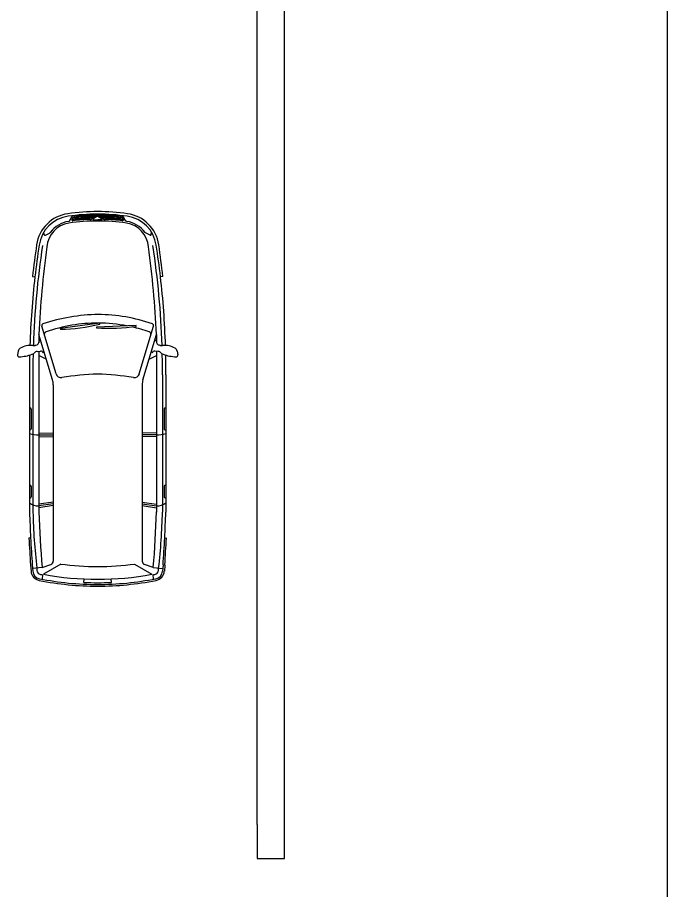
# Model space of a CAD drawing. Header units: inches. Extents: x -50197 to -1492, y -75204 to 801.
# Drawn here: x -9095 to -1492, y -19628 to -9413 of the extents above; entities that cross this region are included whole.
import ezdxf

# ---------------------------------------------------------------- set-up
doc = ezdxf.new("R2010")
doc.units = ezdxf.units.IN
doc.header["$MEASUREMENT"] = 0
doc.layers.add('cad-block.com', color=7, linetype='Continuous')

# ---------------------------------------------------------------- blocks, each defined once
blk = doc.blocks.new('A$C1AFB6E19')
for p, q in [((1633, 1868), (1676, 1874)), ((3818, 1722), (3819, 1742)), ((760, 1699), (763, 1666)), ((1564, 1668), (1563, 1660)), ((1635, 1646), (1631, 1607)), ((1909, 1735), (3517, 1735)), ((1909, 1695), (3517, 1695)), ((2296, 1730), (2296, 1735)), ((2311, 1715), (2540, 1715)), ((2555, 1730), (2555, 1735)), ((3201, 1730), (3201, 1735)), ((3216, 1715), (3336, 1715)), ((3351, 1730), (3351, 1735)), ((4134, 1703), (4205, 1697)), ((4136, 1723), (4207, 1717)), ((4164, 1588), (4174, 1699)), ((266, 1564), (240, 1566)), ((274, 1550), (247, 1495)), ((1898, 1424), (1339, 1591)), ((1436, 1625), (1535, 1625)), ((1968, 1466), (1436, 1625)), ((1633, 1625), (3517, 1625)), ((1727, 1538), (1683, 1625)), ((2587, 1625), (2592, 1458)), ((2611, 1625), (2611, 1458)), ((2636, 1625), (2631, 1458)), ((3399, 1458), (3423, 1625)), ((3419, 1458), (3444, 1625)), ((3439, 1458), (3464, 1625)), ((4123, 1369), (4243, 1571)), ((4164, 1588), (4128, 1484)), ((4249, 1582), (4298, 1588)), ((2026, 1458), (4090, 1458)), ((1333, 1389), (1350, 924)), ((1343, 1389), (1333, 1389)), ((112, 1266), (47, 1227)), ((92, 1237), (64, 1220)), ((4338, 1098), (4298, 1096)), ((40, 938), (87, 1008)), ((40, 937), (87, 867)), ((52, 938), (86, 988)), ((52, 937), (86, 886)), ((95, 986), (95, 938)), ((95, 889), (95, 937)), ((1316, 963), (1307, 962)), ((1307, 962), (1367, 500)), ((1350, 924), (1359, 924)), ((4338, 777), (4298, 779)), ((112, 609), (47, 647)), ((92, 638), (64, 654)), ((1898, 450), (1339, 283)), ((1367, 500), (1377, 502)), ((2026, 417), (4090, 417)), ((2587, 250), (2592, 417)), ((2611, 250), (2611, 417)), ((2636, 250), (2631, 417)), ((3399, 417), (3423, 250)), ((3419, 417), (3444, 250)), ((3439, 417), (3464, 250)), ((4123, 505), (4243, 304)), ((266, 311), (240, 308)), ((274, 325), (247, 380)), ((1968, 408), (1436, 250)), ((1727, 336), (1683, 250)), ((4164, 287), (4128, 390)), ((760, 175), (763, 209)), ((1436, 250), (1535, 250)), ((1564, 207), (1563, 215)), ((1635, 228), (1631, 267)), ((1633, 250), (3517, 250)), ((4164, 287), (4174, 175)), ((4249, 293), (4298, 287)), ((1909, 180), (3517, 180)), ((1909, 140), (3517, 140)), ((2296, 145), (2296, 140)), ((2311, 160), (2540, 160)), ((2555, 145), (2555, 140)), ((3201, 145), (3201, 140)), ((3216, 160), (3336, 160)), ((3351, 145), (3351, 140)), ((3818, 153), (3819, 133)), ((4134, 172), (4205, 178)), ((4136, 152), (4207, 158)), ((1633, 7), (1676, 0))]:
    blk.add_line(p, q)
for centre, radius, start, end in [((1821, 1719), 255, 151.2266, 184.9942), ((1641, 1818), 50, 99.2101, 151.2266), ((1207, 1874), 492, 339.878, 357.6913), ((1679, 1855), 20, 357.6913, 99.2101), ((2918, -15899), 17663, 86.0493, 87.0782), ((450, 1226), 430, 98.2959, 171.9694), ((1947, -9037), 10802, 96.3074, 98.2959), ((1864, -7925), 9660, 96.5449, 98.7615), ((1864, -7926), 9621, 91.7716, 98.7656), ((1864, -7925), 9660, 91.7707, 96.5449), ((1514, 1670), 50, 271.6727, 348.1083), ((1467, 1688), 100, 348.1083, 4.9942), ((1685, 1641), 50, 128.1727, 173.5799), ((1629, 1713), 41.1, 308.1727, 348.7801), ((1909, -11066), 12761, 90, 91.096), ((1909, -11066), 12801, 90, 91.0305), ((2311, 1730), 15, 180, 270), ((2540, 1730), 15, 270, 0), ((2308, 1636), 304, 357.8813, 18.9108), ((3216, 1730), 15, 180, 270), ((3336, 1730), 15, 270, 0), ((3289, 1633), 155, 356.9873, 40.8552), ((3382, -5036), 6732, 83.2825, 88.8635), ((2918, -15899), 17643, 87.0782, 88.0562), ((2918, -15899), 17643, 86.0493, 87.0782), ((2262, -19974), 21708, 84.8788, 84.958), ((4195, 1597), 50, 10.5383, 85.133), ((4197, 1597), 100, 11.2743, 85.133), ((4197, 1597), 120, 11.2743, 85.133), ((450, 1226), 400, 98.2959, 171.9694), ((265, 1554), 10, 333.5251, 84.6577), ((1891, -8916), 10550, 92.471, 98.0602), ((3099, 943), 1894, 160.3901, 180.0138), ((1333, 1572), 20, 73.3881, 160.3901), ((3099, 943), 1794, 160.5282, 167.22), ((1435, 1531), 30, 73.3881, 160.5282), ((2076, -22441), 24034, 91.4468, 91.4503), ((2145, -19955), 21585, 91.6727, 91.7127), ((1661, 1604), 30, 173.5799, 258.0136), ((3151, -10456), 12086, 85.1894, 88.2799), ((887, 937), 3415, 0, 10.6867), ((887, 982), 3415, 10.1152, 10.5383), ((887, 937), 3475, 0, 11.2743), ((887, 937), 3495, 0, 11.2743), ((431, 1231), 320, 125.7107, 171.9063), ((431, 1231), 300, 93.6894, 171.9063), ((238, 1499), 10, 305.7107, 333.5251), ((2026, 1658), 200, 253.3881, 270), ((4090, 1498), 40, 270, 340.5991), ((-889, 1077), 2253, 356.1076, 7.9577), ((1881, 1367), 60, 348.9049, 73.3881), ((5543, 802), 3645, 171.2702, 177.8764), ((887, 937), 3265, 0, 7.6043), ((2495, 938), 2495, 171.9694, 180.0078), ((2495, 938), 2465, 171.9694, 180.0078), ((2495, 938), 2431, 173.0859, 179.1361), ((2495, 938), 2419, 172.8771, 178.6898), ((98, 1228), 10, 353.0944, 120.4766), ((2495, 938), 2405, 173.0944, 177.9556), ((2495, 938), 2385, 171.9063, 180.0078), ((2495, 938), 2405, 171.9063, 172.157), ((3099, 943), 1794, 169.095, 180.0138), ((2495, 938), 2455, 173.7472, 180), ((2495, 938), 2443, 173.3007, 179.5727), ((74, 1203), 20, 120.4766, 173.7472), ((62, 1024), 30, 326.36, 357.9556), ((887, 937), 3455, 0, 2.6628), ((2495, 937), 2495, 179.9922, 188.0306), ((2495, 937), 2465, 179.9922, 188.0306), ((2495, 937), 2455, 180, 186.2528), ((90, 986), 5, 0, 146.4863), ((2495, 937), 2385, 179.9922, 188.0937), ((3239, 955), 2034, 180.3247, 198.9193), ((3100, 932), 1795, 179.6316, 199.4683), ((-875, 440), 2253, 1.5598, 13.4099), ((5543, 1072), 3645, 182.1236, 188.7298), ((887, 937), 3265, 352.3957, 0), ((887, 937), 3415, 349.3133, 0), ((887, 937), 3475, 348.7257, 0), ((887, 937), 3495, 348.7257, 0), ((887, 937), 3455, 357.3372, 0), ((2495, 937), 2443, 180.4273, 186.6993), ((2495, 937), 2431, 180.8639, 186.9141), ((2495, 937), 2419, 181.3102, 187.1229), ((90, 889), 5, 213.5137, 0), ((62, 850), 30, 2.0444, 33.64), ((2495, 937), 2405, 182.0444, 186.9056), ((74, 672), 20, 186.2528, 239.5234), ((98, 646), 10, 239.5234, 6.9056), ((450, 648), 430, 188.0306, 261.7041), ((450, 648), 400, 188.0306, 261.7041), ((2495, 937), 2405, 187.843, 188.0937), ((431, 643), 320, 188.0937, 234.2893), ((431, 643), 300, 188.0937, 266.3106), ((1881, 508), 60, 286.6119, 11.0951), ((2026, 217), 200, 90, 106.6119), ((4090, 377), 40, 19.4009, 90), ((238, 375), 10, 26.4749, 54.2893), ((265, 320), 10, 275.3423, 26.4749), ((1891, 10790), 10550, 261.9398, 267.529), ((1435, 343), 30, 199.4718, 286.6119), ((1947, 10912), 10802, 261.7041, 263.6926), ((1864, 9800), 9660, 261.2385, 263.4551), ((1864, 9801), 9621, 261.2344, 268.2284), ((1333, 302), 20, 199.6099, 286.6119), ((2076, 24316), 24034, 268.5497, 268.5532), ((2145, 21830), 21585, 268.2873, 268.3273), ((1514, 204), 50, 11.8917, 88.3273), ((1467, 186), 100, 355.0058, 11.8917), ((1661, 271), 30, 101.9864, 186.4201), ((1685, 234), 50, 186.4201, 231.8273), ((2308, 238), 304, 341.0892, 2.1187), ((3289, 241), 155, 319.1448, 3.0127), ((3151, 12331), 12086, 271.7201, 274.8106), ((3382, 6911), 6732, 271.1365, 276.7175), ((2262, 21848), 21708, 275.042, 275.1212), ((4195, 277), 50, 274.867, 349.4617), ((4197, 277), 100, 274.867, 348.7257), ((4197, 277), 120, 274.867, 348.7257), ((887, 893), 3415, 349.4617, 349.8848), ((1864, 9800), 9660, 263.4551, 268.2293), ((1864, 9800), 9660, 263.4551, 268.2293), ((1821, 155), 255, 175.0058, 208.7734), ((1629, 162), 41.1, 11.2199, 51.8273), ((1909, 12940), 12761, 268.904, 270), ((1207, 1), 492, 2.3087, 20.122), ((1909, 12940), 12801, 268.9695, 270), ((2311, 145), 15, 90, 180), ((2540, 145), 15, 0, 90), ((3216, 145), 15, 90, 180), ((3336, 145), 15, 0, 90), ((2918, 17773), 17643, 271.9438, 272.9218), ((2918, 17773), 17643, 272.9218, 273.9507), ((2918, 17773), 17663, 272.9218, 273.9507), ((1641, 56), 50, 208.7734, 260.7899), ((1679, 20), 20, 260.7899, 2.3087)]:
    blk.add_arc(centre, radius, start, end)

msp = doc.modelspace()

# ---------------------------------------------------------------- linework, layer by layer
for p, q in [((-1492, -35952), (-1492, 801)), ((-5970, -19253), (-5970, -3233)), ((-6291, -18857), (-6291, -3617)), ((-6291, -18857), (-6291, -19253)), ((-6291, -19253), (-5970, -19253))]:
    msp.add_line(p, q)

# ---------------------------------------------------------------- block references
at = {"layer": 'cad-block.com', "rotation": 270}
msp.add_blockref('A$C1AFB6E19', (-9094, -11685), dxfattribs=at)

doc.saveas('drawing.dxf')
